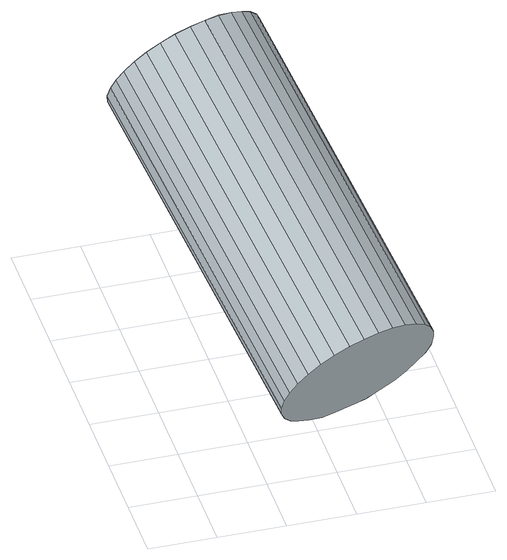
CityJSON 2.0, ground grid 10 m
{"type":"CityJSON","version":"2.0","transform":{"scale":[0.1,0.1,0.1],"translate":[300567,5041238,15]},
"CityObjects":{
"object1":{"type":"GenericCityObject","geometry":[{"type":"CompositeSurface","lod":"1","boundaries":[[[0,1,2,3]],[[3,2,4,5]],[[5,4,6,7]],[[7,6,8,9]],[[9,8,10,11]],[[11,10,12,13]],[[13,12,14,15]],[[15,14,16,17]],[[17,16,18,19]],[[19,18,20,21]],[[21,20,22,23]],[[23,22,24,25]],[[25,24,26,27]],[[27,26,28,29]],[[29,28,30,31]],[[31,30,32,33]],[[33,32,34,35]],[[35,34,36,37]],[[37,36,38,39]],[[39,38,40,41]],[[41,40,42,43]],[[43,42,44,45]],[[45,44,46,47]],[[47,46,48,49]],[[49,48,50,51]],[[51,50,52,53]],[[53,52,54,55]],[[55,54,56,57]],[[57,56,58,59]],[[59,58,60,61]],[[2,1,62,60,58,56,54,52,50,48,46,44,42,40,38,36,34,32,30,28,26,24,22,20,18,16,14,12,10,8,6,4]],[[61,60,62,63]],[[63,62,1,0]],[[0,3,5,7,9,11,13,15,17,19,21,23,25,27,29,31,33,35,37,39,41,43,45,47,49,51,53,55,57,59,61,63]]]}]}
},
"vertices":[
[365,107,121],[236,539,376],[236,527,398],[365,95,143],[232,514,418],[361,82,163],[224,501,436],[353,69,181],[212,488,452],[341,55,197],[196,475,465],[326,43,210],[178,464,475],[307,32,220],[157,455,481],[286,22,226],[135,447,482],[264,15,227],[113,442,479],[242,10,224],[90,439,473],[220,7,218],[69,439,462],[198,7,207],[50,442,448],[179,10,193],[34,447,431],[163,15,176],[21,454,412],[150,22,157],[12,464,392],[141,31,137],[7,475,371],[136,42,116],[6,487,349],[135,55,94],[10,500,329],[139,68,74],[18,513,311],[147,81,56],[30,526,295],[159,94,40],[46,539,282],[175,107,27],[64,550,272],[193,118,17],[85,559,266],[214,127,11],[107,567,265],[236,135,10],[130,572,268],[259,140,13],[152,575,274],[281,142,19],[173,575,285],[302,143,30],[192,572,299],[321,140,44],[208,567,316],[337,135,61],[221,560,335],[350,128,80],[231,551,355],[360,118,100]
]}
